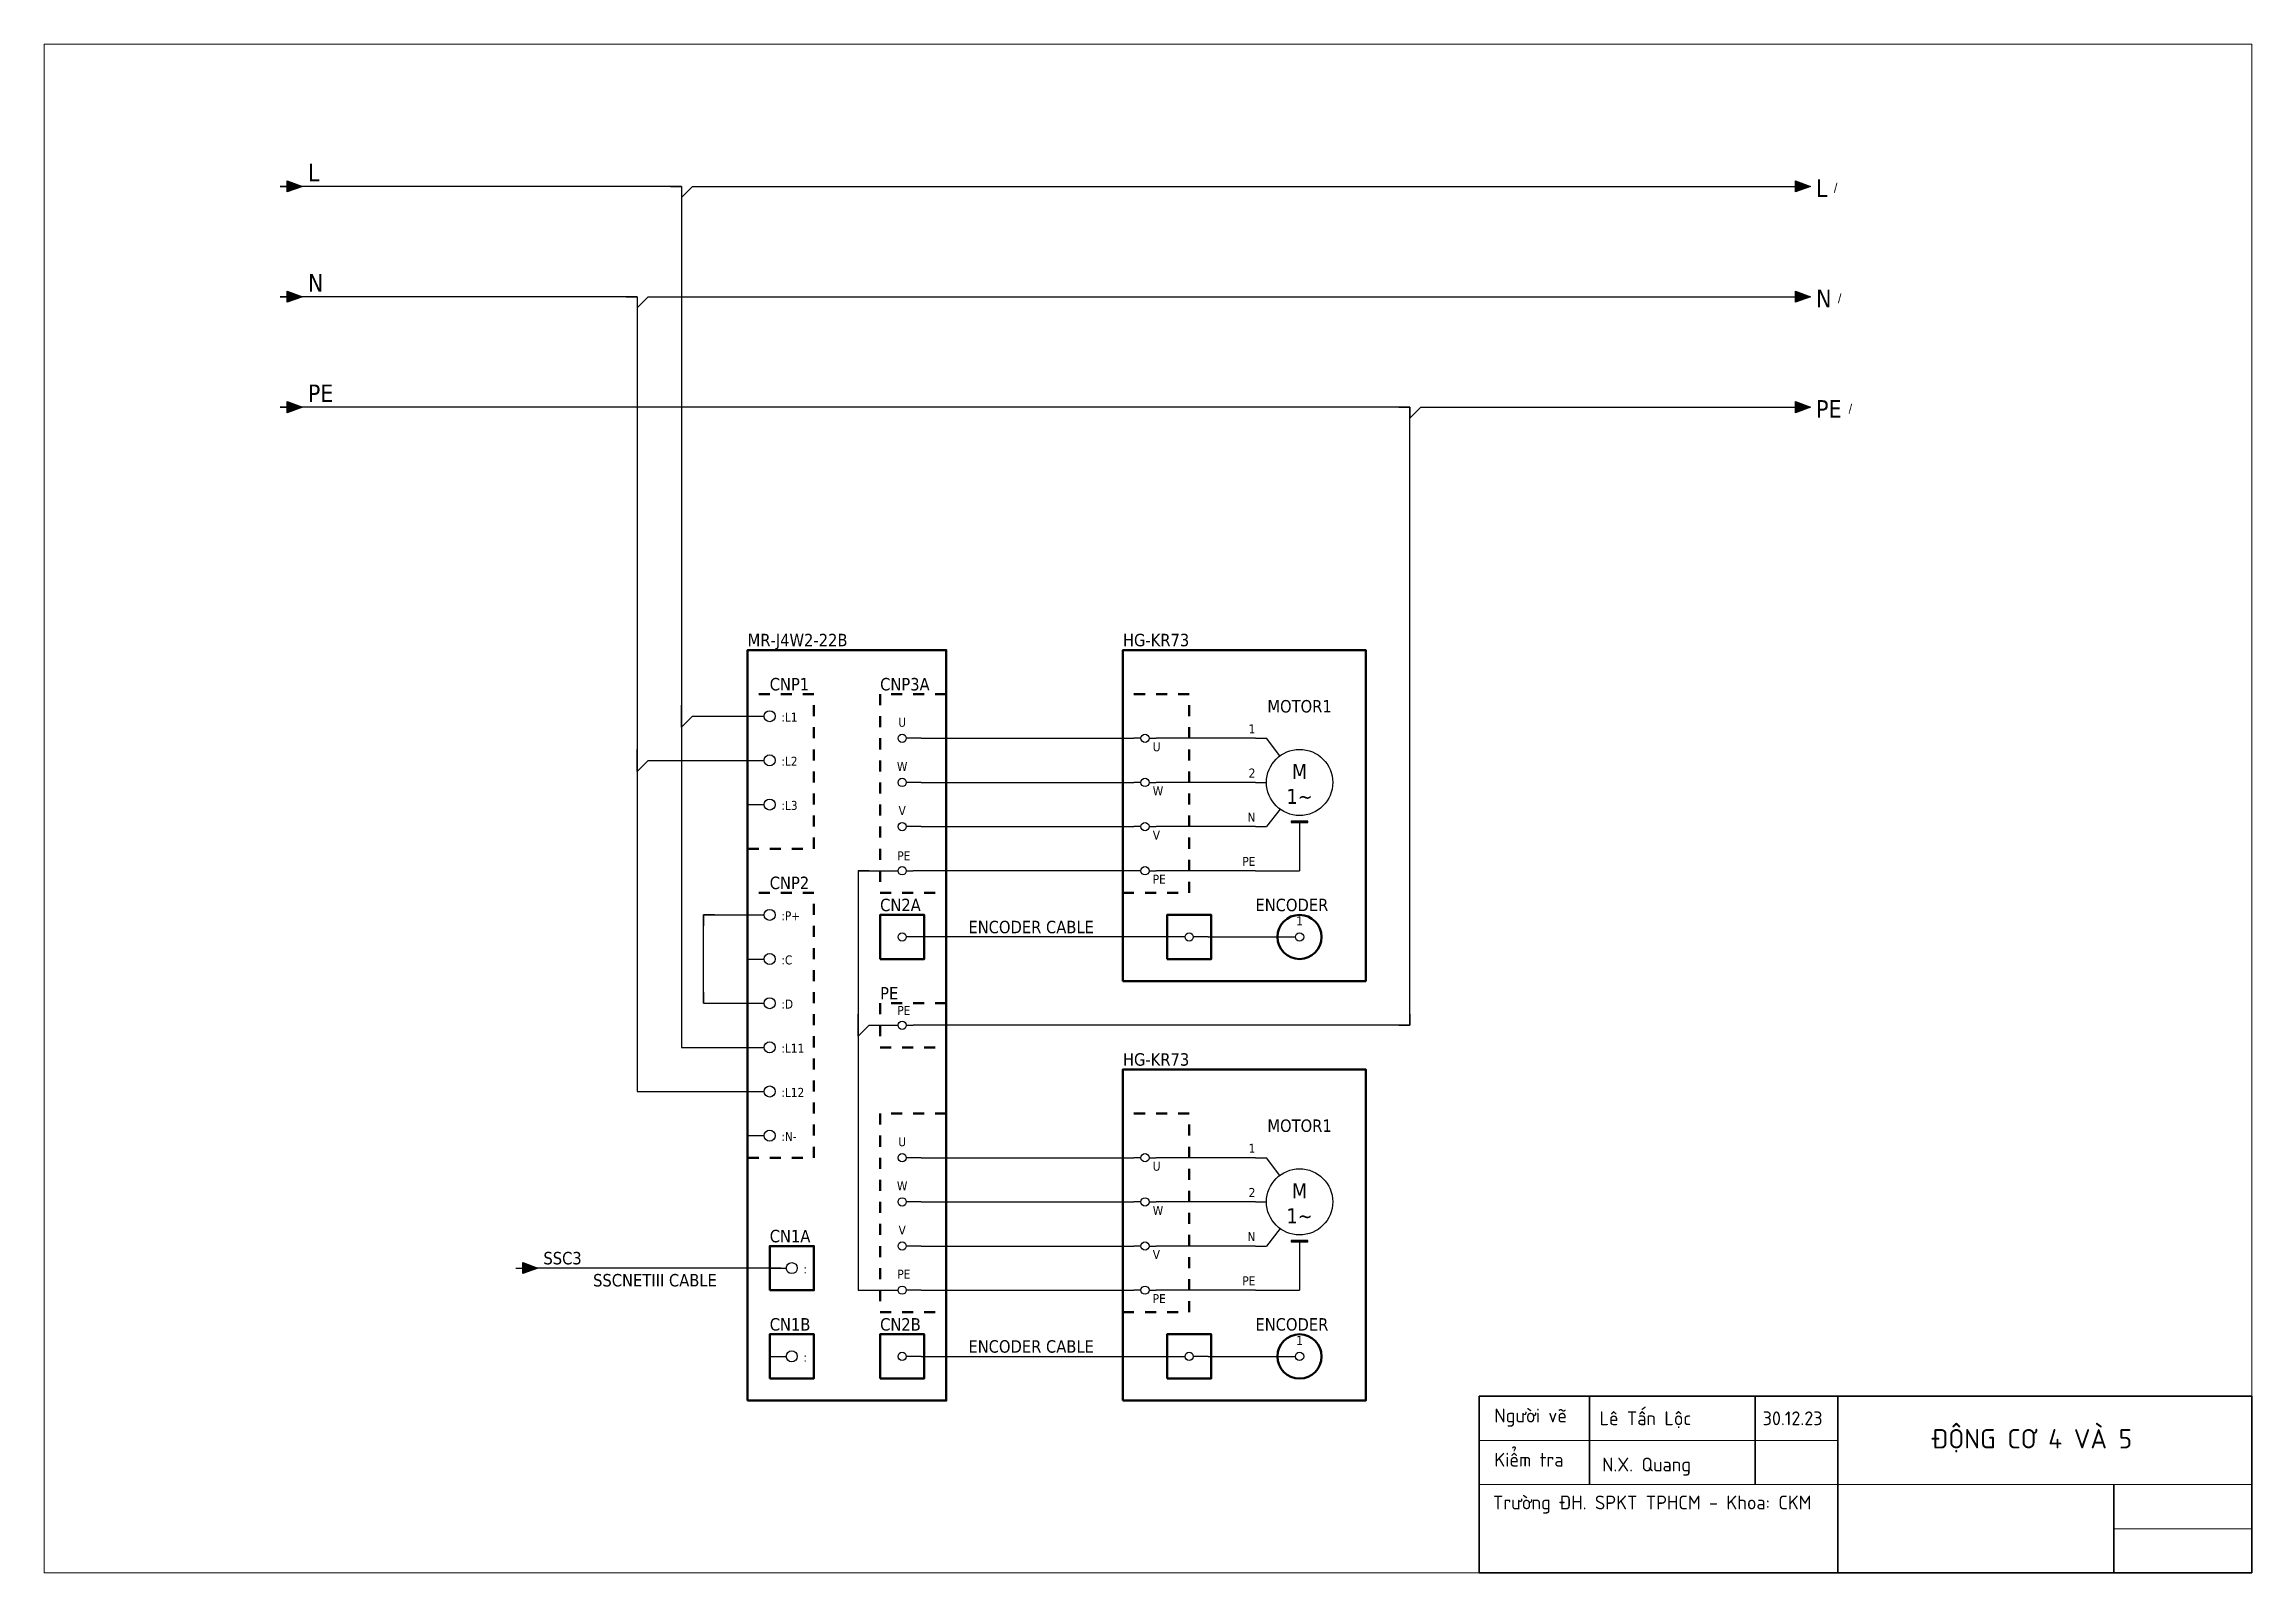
# Paper-space layout 'Sheet' of a CAD drawing. Header units: millimetres. Extents: x 10 to 410, y 10 to 287.
import ezdxf
from ezdxf.enums import TextEntityAlignment as Align

# ---------------------------------------------------------------- set-up
doc = ezdxf.new("R2010")
doc.units = ezdxf.units.MM
doc.linetypes.add('EPL_DASH', pattern=[1, 0.5, -0.5])
for name, color, linetype, lineweight in [('EPLAN100', 7, 'Continuous', 50), ('EPLAN108', 5, 'Continuous', 35), ('EPLAN300', 5, 'Continuous', 25), ('EPLAN302', 5, 'Continuous', 25), ('EPLAN311', 1, 'Continuous', 25), ('EPLAN400', 5, 'Continuous', 35), ('EPLAN403', 5, 'Continuous', 35), ('EPLAN408', 5, 'Continuous', 35), ('EPLAN420', 7, 'Continuous', 35), ('EPLAN421', 5, 'Continuous', 35), ('EPLAN422', 7, 'Continuous', 35), ('EPLAN434', 7, 'Continuous', 35), ('EPLAN440', 73, 'Continuous', 35), ('EPLAN442', 73, 'Continuous', 35), ('EPLAN500', 7, 'Continuous', 35), ('EPLAN501', 7, 'Continuous', 35), ('EPLAN502', 7, 'Continuous', 35), ('EPLAN503', 7, 'Continuous', 35), ('EPLAN504', 7, 'Continuous', 35), ('EPLAN512', 3, 'Continuous', 35), ('EPLAN542', 1, 'Continuous', 25), ('NetDam', 7, 'Continuous', 35), ('Netmanh', 5, 'Continuous', 13)]:
    doc.layers.add(name, color=color, linetype=linetype, lineweight=lineweight)
doc.styles.add('Tahoma', font='tahoma.ttf')

# ---------------------------------------------------------------- blocks, each defined once
blk = doc.blocks.new('EPLSYM_LibrarySPECIAL_Symbol17_Variant5_Placement1')
at = {"layer": 'EPLAN302', "ltscale": 4}
blk.add_line((-4, 0), (-1, 0), dxfattribs=at)
blk.add_circle((0, 0), 1, dxfattribs=at)
at = {"layer": 'EPLAN420', "style": 'Tahoma'}
blk.add_attdef('17_20036', text='', height=1.6254, dxfattribs=at).set_placement((1.5, -0.16254), align=Align.MIDDLE_LEFT)
at = {"layer": 'EPLAN421', "style": 'Tahoma'}
blk.add_attdef('17_20039', text='', height=1.1739, dxfattribs=at).set_placement((-3, 1), align=Align.BOTTOM_LEFT)
blk = doc.blocks.new('EPLSYM_LibraryGB_single_symbol_Symbol30_Variant7_Placement2')
at = {"layer": 'EPLAN300', "linetype": 'Continuous', "ltscale": 4}
blk.add_line((3.43, 0), (0.75, 0), dxfattribs=at)
blk.add_circle((0, 0), 0.75, dxfattribs=at)
at = {"layer": 'EPLAN408', "style": 'Tahoma'}
blk.add_attdef('17_20010', text='', height=2.2575, dxfattribs=at).set_placement((0, 6), align=Align.CENTER)
at = {"layer": 'EPLAN422', "style": 'Tahoma'}
blk.add_attdef('17_20030', text='', height=1.6254, dxfattribs=at).set_placement((0, 1.6), align=Align.BOTTOM_CENTER)
at = {"layer": 'EPLAN440', "style": 'Tahoma'}
blk.add_attdef('17_20300', text='', height=1.6254, dxfattribs=at).set_placement((0, -16.8), align=Align.BOTTOM_CENTER)
at = {"layer": 'EPLAN500', "style": 'Tahoma'}
blk.add_attdef('17_20027', text='', height=1.6254, dxfattribs=at).set_placement((0, -6.32508), align=Align.TOP_CENTER)
at = {"layer": 'EPLAN501', "style": 'Tahoma'}
blk.add_attdef('17_20011', text='', height=1.6254, dxfattribs=at).set_placement((0, 9.57045), align=Align.BOTTOM_CENTER)
at = {"layer": 'EPLAN502', "style": 'Tahoma'}
blk.add_attdef('17_20025', text='', height=1.6254, dxfattribs=at).set_placement((0, -11.4), align=Align.BOTTOM_CENTER)
at = {"layer": 'EPLAN503', "style": 'Tahoma'}
blk.add_attdef('17_20024', text='', height=1.6254, dxfattribs=at).set_placement((0, -8.7), align=Align.BOTTOM_CENTER)
at = {"layer": 'EPLAN504', "style": 'Tahoma'}
blk.add_attdef('17_20901[1]', text='', height=1.6254, dxfattribs=at).set_placement((0, -14.1), align=Align.BOTTOM_CENTER)
at = {"layer": 'EPLAN512', "style": 'Tahoma'}
blk.add_attdef('17_20201[1]', text='', height=1.6254, dxfattribs=at).set_placement((0, -19.5), align=Align.BOTTOM_CENTER)
blk = doc.blocks.new('EPLSYM_LibraryGB_symbol_Symbol1183_Variant5_Placement1')
at = {"layer": 'EPLAN300', "linetype": 'Continuous', "ltscale": 4}
blk.add_hatch(color=256, dxfattribs=at).paths.add_polyline_path([(1.5, -15.25), (1.5, -15), (-1.5, -15), (-1.5, -15.25)], flags=0)
at = {"layer": 'EPLAN300', "linetype": 'Continuous'}
for p, q in [((-8, 0), (-6, 0)), ((-8, -8), (-6, -8)), ((-8, -16), (-6, -16))]:
    blk.add_line(p, q, dxfattribs=at)
at = {"layer": 'EPLAN300', "linetype": 'Continuous', "ltscale": 4}
for p, q in [((-3.6, -3.2), (-6, 0)), ((-3.53, -12.85), (-6, -16)), ((0, -15), (0, -24)), ((-8, -24), (0, -24))]:
    blk.add_line(p, q, dxfattribs=at)
blk.add_lwpolyline([(1.5, -15.25), (1.5, -15), (-1.5, -15), (-1.5, -15.25)], close=True, dxfattribs=at)
at = {"layer": 'EPLAN300', "linetype": 'Continuous'}
blk.add_circle((0, -8), 6, dxfattribs=at)
at = {"layer": 'EPLAN300', "style": 'Tahoma'}
for s, height, p in [('M', 2.71, (0, -6.02)), ('1~', 2.709, (0, -10.52))]:
    blk.add_text(s, height=height, dxfattribs=at).set_placement(p, align=Align.MIDDLE_CENTER)
at = {"layer": 'EPLAN400', "style": 'Tahoma'}
blk.add_attdef('17_20010', text='', height=2.26, dxfattribs=at).set_placement((0, 4), align=Align.BOTTOM_CENTER)
at = {"layer": 'EPLAN420', "style": 'Tahoma'}
for tag, p in [('17_20028[1]', (-8, 0.4)), ('17_20028[2]', (-8, -7.6)), ('17_20028[3]', (-8, -15.6)), ('17_20028[4]', (-8, -23.6))]:
    blk.add_attdef(tag, text='', height=1.63, dxfattribs=at).set_placement(p, align=Align.BOTTOM_RIGHT)
at = {"layer": 'EPLAN421', "style": 'Tahoma'}
for tag, p in [('17_20029[1]', (-8, 2.87)), ('17_20029[2]', (-8, -5.13)), ('17_20029[3]', (-8, -13.13)), ('17_20029[4]', (-8, -21.13))]:
    blk.add_attdef(tag, text='', height=1.17, dxfattribs=at).set_placement(p, align=Align.TOP_RIGHT)
at = {"layer": 'EPLAN440', "style": 'Tahoma'}
blk.add_attdef('17_20300', text='', height=1.63, dxfattribs=at).set_placement((0, -37.31), align=Align.TOP_CENTER)
at = {"layer": 'EPLAN500', "style": 'Tahoma'}
blk.add_attdef('17_20027', text='', height=1.63, dxfattribs=at).set_placement((0, -26.33), align=Align.TOP_CENTER)
at = {"layer": 'EPLAN501', "style": 'Tahoma'}
blk.add_attdef('17_20011', text='', height=1.63, dxfattribs=at).set_placement((0, 7.75), align=Align.BOTTOM_CENTER)
at = {"layer": 'EPLAN502', "style": 'Tahoma'}
blk.add_attdef('17_20025', text='', height=1.63, dxfattribs=at).set_placement((0, -31.73), align=Align.TOP_CENTER)
at = {"layer": 'EPLAN503', "style": 'Tahoma'}
blk.add_attdef('17_20024', text='', height=1.63, dxfattribs=at).set_placement((0, -29.03), align=Align.TOP_CENTER)
at = {"layer": 'EPLAN504', "style": 'Tahoma'}
blk.add_attdef('17_20901[1]', text='', height=1.63, dxfattribs=at).set_placement((0, -34.43), align=Align.TOP_CENTER)
at = {"layer": 'EPLAN512', "style": 'Tahoma'}
blk.add_attdef('17_20201[1]', text='', height=1.63, dxfattribs=at).set_placement((0, -39.83), align=Align.TOP_CENTER)
blk = doc.blocks.new('EPLSYM_LibraryGB_single_symbol_Symbol1413_Variant7_Placement2')
at = {"layer": 'EPLAN300', "ltscale": 4}
for p, q in [((-0.75, 0), (-2, 0)), ((0.75, 0), (2, 0))]:
    blk.add_line(p, q, dxfattribs=at)
at = {"layer": 'EPLAN300', "linetype": 'Continuous', "ltscale": 4}
blk.add_circle((0, 0), 0.75, dxfattribs=at)
at = {"layer": 'EPLAN408', "style": 'Tahoma'}
blk.add_attdef('17_20010', text='', height=2.2575, dxfattribs=at).set_placement((-3.7, -0.6515), align=Align.TOP_RIGHT)
at = {"layer": 'EPLAN422', "style": 'Tahoma'}
blk.add_attdef('17_20030', text='', height=1.6254, dxfattribs=at).set_placement((1.4, -0.72508), align=Align.TOP_LEFT)
at = {"layer": 'EPLAN434', "style": 'Tahoma'}
blk.add_attdef('17_20225', text='', height=1.6254, dxfattribs=at).set_placement((27.85, -0.72508), align=Align.TOP_LEFT)
at = {"layer": 'EPLAN500', "style": 'Tahoma'}
blk.add_attdef('17_20027', text='', height=1.6254, dxfattribs=at).set_placement((-3.7, -4.27508), align=Align.TOP_RIGHT)
at = {"layer": 'EPLAN501', "style": 'Tahoma'}
blk.add_attdef('17_20011', text='', height=1.6254, dxfattribs=at).set_placement((-3.7, -9.67508), align=Align.TOP_RIGHT)
at = {"layer": 'EPLAN502', "style": 'Tahoma'}
blk.add_attdef('17_20025', text='', height=1.6254, dxfattribs=at).set_placement((-3.7, -12.37508), align=Align.TOP_RIGHT)
at = {"layer": 'EPLAN503', "style": 'Tahoma'}
blk.add_attdef('17_20024', text='', height=1.6254, dxfattribs=at).set_placement((-3.7, -15.07508), align=Align.TOP_RIGHT)
at = {"layer": 'EPLAN504', "style": 'Tahoma'}
blk.add_attdef('17_20901[1]', text='', height=1.6254, dxfattribs=at).set_placement((-3.7, -6.97508), align=Align.TOP_RIGHT)
at = {"layer": 'EPLAN512', "style": 'Tahoma'}
blk.add_attdef('17_20201[1]', text='', height=1.6254, dxfattribs=at).set_placement((-3.7, -17.77508), align=Align.TOP_RIGHT)
blk = doc.blocks.new('EPLSYM_LibraryGB_single_symbol_Symbol30_Variant5_Placement2')
at = {"layer": 'EPLAN300', "linetype": 'Continuous', "ltscale": 4}
blk.add_line((-3.43, 0), (-0.75, 0), dxfattribs=at)
blk.add_circle((0, 0), 0.75, dxfattribs=at)
at = {"layer": 'EPLAN408', "style": 'Tahoma'}
blk.add_attdef('17_20010', text='', height=2.2575, dxfattribs=at).set_placement((0, 6), align=Align.CENTER)
at = {"layer": 'EPLAN422', "style": 'Tahoma'}
blk.add_attdef('17_20030', text='', height=1.6254, dxfattribs=at).set_placement((0, 1.6), align=Align.BOTTOM_CENTER)
at = {"layer": 'EPLAN440', "style": 'Tahoma'}
blk.add_attdef('17_20300', text='', height=1.6254, dxfattribs=at).set_placement((0, -16.8), align=Align.BOTTOM_CENTER)
at = {"layer": 'EPLAN500', "style": 'Tahoma'}
blk.add_attdef('17_20027', text='', height=1.6254, dxfattribs=at).set_placement((0, -6.32508), align=Align.TOP_CENTER)
at = {"layer": 'EPLAN501', "style": 'Tahoma'}
blk.add_attdef('17_20011', text='', height=1.6254, dxfattribs=at).set_placement((0, 9.57045), align=Align.BOTTOM_CENTER)
at = {"layer": 'EPLAN502', "style": 'Tahoma'}
blk.add_attdef('17_20025', text='', height=1.6254, dxfattribs=at).set_placement((0, -11.4), align=Align.BOTTOM_CENTER)
at = {"layer": 'EPLAN503', "style": 'Tahoma'}
blk.add_attdef('17_20024', text='', height=1.6254, dxfattribs=at).set_placement((0, -8.7), align=Align.BOTTOM_CENTER)
at = {"layer": 'EPLAN504', "style": 'Tahoma'}
blk.add_attdef('17_20901[1]', text='', height=1.6254, dxfattribs=at).set_placement((0, -14.1), align=Align.BOTTOM_CENTER)
at = {"layer": 'EPLAN512', "style": 'Tahoma'}
blk.add_attdef('17_20201[1]', text='', height=1.6254, dxfattribs=at).set_placement((0, -19.5), align=Align.BOTTOM_CENTER)
blk = doc.blocks.new('EPLSYM_LibraryGB_symbol_Symbol1117_Variant7_Placement1')
at = {"layer": 'EPLAN300', "linetype": 'Continuous', "ltscale": 4}
for p, q in [((-2, 0), (-0.75, 0)), ((0.75, 0), (2, 0))]:
    blk.add_line(p, q, dxfattribs=at)
blk.add_circle((0, 0), 0.75, dxfattribs=at)
at = {"layer": 'EPLAN408', "style": 'Tahoma'}
blk.add_attdef('17_20010', text='', height=2.2575, dxfattribs=at).set_placement((0, 4), align=Align.BOTTOM_CENTER)
at = {"layer": 'EPLAN421', "style": 'Tahoma'}
blk.add_attdef('17_20029[2]', text='', height=1.1739, dxfattribs=at).set_placement((-1.4, 0.6), align=Align.BOTTOM_RIGHT)
blk.add_attdef('17_20029[1]', text='', height=1.1739, dxfattribs=at).set_placement((1.4, 0.6), align=Align.BOTTOM_LEFT)
at = {"layer": 'EPLAN422', "style": 'Tahoma'}
blk.add_attdef('17_20030', text='', height=1.6254, dxfattribs=at).set_placement((0, 1.4), align=Align.BOTTOM_CENTER)
at = {"layer": 'EPLAN500', "style": 'Tahoma'}
blk.add_attdef('17_20027', text='', height=1.6254, dxfattribs=at).set_placement((0, -4.32508), align=Align.TOP_CENTER)
at = {"layer": 'EPLAN501', "style": 'Tahoma'}
blk.add_attdef('17_20011', text='', height=1.6254, dxfattribs=at).set_placement((0, 7.75), align=Align.BOTTOM_CENTER)
at = {"layer": 'EPLAN502', "style": 'Tahoma'}
blk.add_attdef('17_20025', text='', height=1.6254, dxfattribs=at).set_placement((0, -9.4), align=Align.BOTTOM_CENTER)
at = {"layer": 'EPLAN503', "style": 'Tahoma'}
blk.add_attdef('17_20024', text='', height=1.6254, dxfattribs=at).set_placement((0, -6.7), align=Align.BOTTOM_CENTER)
at = {"layer": 'EPLAN504', "style": 'Tahoma'}
blk.add_attdef('17_20901[1]', text='', height=1.6254, dxfattribs=at).set_placement((0, -12.1), align=Align.BOTTOM_CENTER)
at = {"layer": 'EPLAN512', "style": 'Tahoma'}
blk.add_attdef('17_20201[1]', text='', height=1.6254, dxfattribs=at).set_placement((0, -14.8), align=Align.BOTTOM_CENTER)
blk = doc.blocks.new('EPLSYM_LibrarySPECIAL_Symbol8_Variant0_Placement1')
at = {"layer": 'EPLAN311', "linetype": 'Continuous', "ltscale": 4}
blk.add_hatch(color=256, dxfattribs=at).paths.add_polyline_path([(-0.75, 1), (2, 0), (-0.75, -1)], flags=0)
blk.add_line((-2, 0), (-0.75, 0), dxfattribs=at)
blk.add_lwpolyline([(-0.75, 1), (2, 0), (-0.75, -1)], close=True, dxfattribs=at)
at = {"layer": 'EPLAN403', "style": 'Tahoma'}
blk.add_attdef('70_20010', text='', height=3.16, dxfattribs=at).set_placement((3, 0), align=Align.BOTTOM_LEFT)
at = {"layer": 'EPLAN442', "style": 'Tahoma'}
for tag, p in [('70_24350', (23.82, 0)), ('70_24300', (81.5, 0))]:
    blk.add_attdef(tag, text='', height=1.63, dxfattribs=at).set_placement(p, align=Align.BOTTOM_LEFT)

psp = doc.layouts.new('Sheet')

# ---------------------------------------------------------------- linework, layer by layer
at = {"layer": 'EPLAN100', "ltscale": 4}
for points in [[(137.46, 41.22), (173.46, 41.22), (173.46, 177.22), (137.46, 177.22)], [(205.46, 117.22), (249.46, 117.22), (249.46, 177.22), (205.46, 177.22)], [(161.46, 121.22), (169.46, 121.22), (169.46, 129.22), (161.46, 129.22)], [(213.46, 121.22), (221.46, 121.22), (221.46, 129.22), (213.46, 129.22)], [(205.46, 41.22), (249.46, 41.22), (249.46, 101.22), (205.46, 101.22)], [(141.46, 61.22), (149.46, 61.22), (149.46, 69.22), (141.46, 69.22)], [(141.46, 45.22), (149.46, 45.22), (149.46, 53.22), (141.46, 53.22)], [(161.46, 45.22), (169.46, 45.22), (169.46, 53.22), (161.46, 53.22)], [(213.46, 45.22), (221.46, 45.22), (221.46, 53.22), (213.46, 53.22)]]:
    psp.add_lwpolyline(points, close=True, dxfattribs=at)
at = {"layer": 'EPLAN100', "linetype": 'EPL_DASH', "ltscale": 4}
for points in [[(137.46, 141.22), (149.46, 141.22), (149.46, 169.22), (137.46, 169.22)], [(161.46, 133.22), (173.46, 133.22), (173.46, 169.22), (161.46, 169.22)], [(205.46, 133.22), (217.46, 133.22), (217.46, 169.22), (205.46, 169.22)], [(137.46, 85.22), (149.46, 85.22), (149.46, 133.22), (137.46, 133.22)], [(161.46, 105.22), (173.46, 105.22), (173.46, 113.22), (161.46, 113.22)], [(161.46, 57.22), (173.46, 57.22), (173.46, 93.22), (161.46, 93.22)], [(161.46, 57.22), (173.46, 57.22), (173.46, 93.22), (161.46, 93.22)], [(205.46, 57.22), (217.46, 57.22), (217.46, 93.22), (205.46, 93.22)]]:
    psp.add_lwpolyline(points, close=True, dxfattribs=at)
at = {"layer": 'EPLAN100', "ltscale": 4}
for centre in [(237.46, 125.22), (237.46, 49.22)]:
    psp.add_circle(centre, 4, dxfattribs=at)
at = {"layer": 'EPLAN311', "ltscale": 4}
for p, q in [((125.46, 261.22), (52.79, 261.22)), ((123.46, 261.22), (125.46, 261.22)), ((125.46, 261.22), (125.46, 165.22)), ((125.46, 261.22), (125.46, 259.22)), ((125.46, 259.22), (127.46, 261.22)), ((127.46, 261.22), (327.3, 261.22)), ((117.46, 241.22), (52.79, 241.22)), ((115.46, 241.22), (117.46, 241.22)), ((117.46, 241.22), (117.46, 157.22)), ((117.46, 241.22), (117.46, 239.22)), ((117.46, 239.22), (119.46, 241.22)), ((119.46, 241.22), (330.05, 241.22)), ((257.46, 221.22), (52.79, 221.22)), ((255.46, 221.22), (257.46, 221.22)), ((257.46, 109.22), (257.46, 221.22)), ((257.46, 221.22), (257.46, 219.22)), ((257.46, 219.22), (259.46, 221.22)), ((259.46, 221.22), (327.3, 221.22)), ((125.46, 165.22), (125.46, 105.22)), ((127.46, 165.22), (139.46, 165.22)), ((168.89, 161.22), (207.46, 161.22)), ((229.46, 161.22), (211.46, 161.22)), ((117.46, 157.22), (117.46, 97.22)), ((119.46, 157.22), (139.46, 157.22)), ((168.89, 153.22), (207.46, 153.22)), ((229.46, 153.22), (211.46, 153.22)), ((168.89, 145.22), (207.46, 145.22)), ((229.46, 145.22), (211.46, 145.22)), ((157.46, 137.22), (163.46, 137.22)), ((157.46, 137.22), (157.46, 109.22)), ((207.46, 137.22), (167.46, 137.22)), ((129.46, 113.22), (129.46, 129.22)), ((129.46, 129.22), (139.46, 129.22)), ((216.71, 125.22), (168.89, 125.22)), ((220.89, 125.22), (234.03, 125.22)), ((129.46, 113.22), (139.46, 113.22)), ((157.46, 109.22), (157.46, 61.22)), ((159.46, 109.22), (163.46, 109.22)), ((257.46, 109.22), (167.46, 109.22)), ((255.46, 109.22), (257.46, 109.22)), ((257.46, 111.22), (257.46, 109.22)), ((125.46, 105.22), (139.46, 105.22)), ((117.46, 97.22), (139.46, 97.22)), ((168.89, 85.22), (207.46, 85.22)), ((229.46, 85.22), (211.46, 85.22)), ((168.89, 77.22), (207.46, 77.22)), ((229.46, 77.22), (211.46, 77.22)), ((168.89, 69.22), (207.46, 69.22)), ((229.46, 69.22), (211.46, 69.22)), ((143.46, 65.22), (97.46, 65.22)), ((157.46, 61.22), (164.71, 61.22)), ((168.89, 61.22), (207.46, 61.22)), ((168.89, 49.22), (216.71, 49.22)), ((220.89, 49.22), (234.03, 49.22))]:
    psp.add_line(p, q, dxfattribs=at)
at = {"layer": 'EPLAN311', "color": 1, "linetype": 'Continuous', "lineweight": 25, "ltscale": 4}
for p, q in [((125.46, 163.22), (125.46, 167.22)), ((125.46, 163.22), (127.46, 165.22)), ((117.46, 155.22), (117.46, 159.22)), ((117.46, 155.22), (119.46, 157.22)), ((159.46, 137.22), (157.46, 137.22)), ((157.46, 137.22), (157.46, 135.22)), ((131.46, 129.22), (129.46, 129.22)), ((129.46, 129.22), (129.46, 127.22)), ((129.46, 115.22), (129.46, 113.22)), ((129.46, 113.22), (131.46, 113.22)), ((157.46, 107.22), (157.46, 111.22)), ((157.46, 107.22), (159.46, 109.22)), ((125.46, 107.22), (125.46, 105.22)), ((125.46, 105.22), (127.46, 105.22)), ((117.46, 99.22), (117.46, 97.22)), ((117.46, 97.22), (119.46, 97.22)), ((157.46, 63.22), (157.46, 61.22)), ((157.46, 61.22), (159.46, 61.22))]:
    psp.add_line(p, q, dxfattribs=at)
at = {"layer": 'EPLAN542', "ltscale": 4}
for p, q in [((229.46, 137.22), (211.46, 137.22)), ((229.46, 61.22), (211.46, 61.22))]:
    psp.add_line(p, q, dxfattribs=at)
at = {"layer": 'NetDam'}
for p, q in [((270, 42), (410, 42)), ((270, 10), (270, 42)), ((290, 42), (290, 26)), ((320, 42), (320, 26)), ((335, 42), (335, 10)), ((410, 42), (410, 10)), ((385, 26), (385, 10)), ((410, 10), (270, 10))]:
    psp.add_line(p, q, dxfattribs=at)
at = {"layer": 'Netmanh'}
for p, q in [((270, 34), (335, 34)), ((270, 26), (410, 26)), ((385, 18), (410, 18))]:
    psp.add_line(p, q, dxfattribs=at)

# ---------------------------------------------------------------- block references
ref = psp.add_blockref('EPLSYM_LibrarySPECIAL_Symbol8_Variant0_Placement1', (54.79, 261.22))
ref.add_attrib('70_20010', 'L', dxfattribs={"layer": 'EPLAN403', "height": 3.16, "style": 'Tahoma'}).set_placement((57.79, 261.22), align=Align.BOTTOM_LEFT)
ref = psp.add_blockref('EPLSYM_LibrarySPECIAL_Symbol8_Variant0_Placement1', (328.05, 261.22))
ref.add_attrib('70_20010', 'L', dxfattribs={"layer": 'EPLAN403', "height": 3.16, "style": 'Tahoma'}).set_placement((331.05, 260.91), align=Align.MIDDLE_LEFT)
ref.add_attrib('70_24350', '/', dxfattribs={"layer": 'EPLAN442', "height": 1.63, "style": 'Tahoma'}).set_placement((334.26, 261.06), align=Align.MIDDLE_LEFT)
ref = psp.add_blockref('EPLSYM_LibrarySPECIAL_Symbol8_Variant0_Placement1', (54.79, 241.22))
ref.add_attrib('70_20010', 'N', dxfattribs={"layer": 'EPLAN403', "height": 3.16, "style": 'Tahoma'}).set_placement((57.79, 241.22), align=Align.BOTTOM_LEFT)
ref = psp.add_blockref('EPLSYM_LibrarySPECIAL_Symbol8_Variant0_Placement1', (328.05, 241.22))
ref.add_attrib('70_20010', 'N', dxfattribs={"layer": 'EPLAN403', "height": 3.16, "style": 'Tahoma'}).set_placement((331.05, 240.91), align=Align.MIDDLE_LEFT)
ref.add_attrib('70_24350', '/', dxfattribs={"layer": 'EPLAN442', "height": 1.63, "style": 'Tahoma'}).set_placement((335, 241.06), align=Align.MIDDLE_LEFT)
ref = psp.add_blockref('EPLSYM_LibrarySPECIAL_Symbol8_Variant0_Placement1', (54.79, 221.22))
ref.add_attrib('70_20010', 'PE', dxfattribs={"layer": 'EPLAN403', "height": 3.16, "style": 'Tahoma'}).set_placement((57.79, 221.22), align=Align.BOTTOM_LEFT)
ref = psp.add_blockref('EPLSYM_LibrarySPECIAL_Symbol8_Variant0_Placement1', (328.05, 221.22))
ref.add_attrib('70_20010', 'PE', dxfattribs={"layer": 'EPLAN403', "height": 3.16, "style": 'Tahoma'}).set_placement((331.05, 220.91), align=Align.MIDDLE_LEFT)
ref.add_attrib('70_24350', '/', dxfattribs={"layer": 'EPLAN442', "height": 1.63, "style": 'Tahoma'}).set_placement((336.94, 221.06), align=Align.MIDDLE_LEFT)
ref = psp.add_blockref('EPLSYM_LibraryGB_symbol_Symbol1183_Variant5_Placement1', (237.46, 161.22))
ref.add_attrib('17_20028[1]', '1', dxfattribs={"layer": 'EPLAN420', "height": 1.63, "style": 'Tahoma'}).set_placement((229.46, 161.62), align=Align.BOTTOM_RIGHT)
ref.add_attrib('17_20028[2]', '2', dxfattribs={"layer": 'EPLAN420', "height": 1.63, "style": 'Tahoma'}).set_placement((229.46, 153.62), align=Align.BOTTOM_RIGHT)
ref.add_attrib('17_20028[3]', 'N', dxfattribs={"layer": 'EPLAN420', "height": 1.63, "style": 'Tahoma'}).set_placement((229.46, 145.62), align=Align.BOTTOM_RIGHT)
ref.add_attrib('17_20028[4]', 'PE', dxfattribs={"layer": 'EPLAN420', "height": 1.625, "style": 'Tahoma'}).set_placement((229.46, 137.62), align=Align.BOTTOM_RIGHT)
ref.add_attrib('17_20010', 'MOTOR1', dxfattribs={"layer": 'EPLAN400', "height": 2.257, "style": 'Tahoma'}).set_placement((237.46, 165.22), align=Align.BOTTOM_CENTER)
ref = psp.add_blockref('EPLSYM_LibrarySPECIAL_Symbol17_Variant5_Placement1', (141.46, 165.22))
ref.add_attrib('17_20036', ' :L1', dxfattribs={"layer": 'EPLAN420', "height": 1.625, "style": 'Tahoma'}).set_placement((142.96, 165.06), align=Align.MIDDLE_LEFT)
ref = psp.add_blockref('EPLSYM_LibraryGB_single_symbol_Symbol30_Variant7_Placement2', (165.46, 161.22))
ref.add_attrib('17_20030', 'U', dxfattribs={"layer": 'EPLAN422', "height": 1.63, "style": 'Tahoma'}).set_placement((165.46, 162.82), align=Align.BOTTOM_CENTER)
ref = psp.add_blockref('EPLSYM_LibraryGB_single_symbol_Symbol1413_Variant7_Placement2', (209.46, 161.22))
ref.add_attrib('17_20030', 'U', dxfattribs={"layer": 'EPLAN422', "height": 1.63, "style": 'Tahoma'}).set_placement((210.86, 160.5), align=Align.TOP_LEFT)
ref = psp.add_blockref('EPLSYM_LibrarySPECIAL_Symbol17_Variant5_Placement1', (141.46, 157.22))
ref.add_attrib('17_20036', ' :L2', dxfattribs={"layer": 'EPLAN420', "height": 1.625, "style": 'Tahoma'}).set_placement((142.96, 157.06), align=Align.MIDDLE_LEFT)
ref = psp.add_blockref('EPLSYM_LibraryGB_single_symbol_Symbol30_Variant7_Placement2', (165.46, 153.22))
ref.add_attrib('17_20030', 'W', dxfattribs={"layer": 'EPLAN422', "height": 1.63, "style": 'Tahoma'}).set_placement((165.46, 154.82), align=Align.BOTTOM_CENTER)
ref = psp.add_blockref('EPLSYM_LibraryGB_single_symbol_Symbol1413_Variant7_Placement2', (209.46, 153.22))
ref.add_attrib('17_20030', 'W', dxfattribs={"layer": 'EPLAN422', "height": 1.63, "style": 'Tahoma'}).set_placement((210.86, 152.5), align=Align.TOP_LEFT)
ref = psp.add_blockref('EPLSYM_LibrarySPECIAL_Symbol17_Variant5_Placement1', (141.46, 149.22))
ref.add_attrib('17_20036', ' :L3', dxfattribs={"layer": 'EPLAN420', "height": 1.625, "style": 'Tahoma'}).set_placement((142.96, 149.06), align=Align.MIDDLE_LEFT)
ref = psp.add_blockref('EPLSYM_LibraryGB_single_symbol_Symbol30_Variant7_Placement2', (165.46, 145.22))
ref.add_attrib('17_20030', 'V', dxfattribs={"layer": 'EPLAN422', "height": 1.63, "style": 'Tahoma'}).set_placement((165.46, 146.82), align=Align.BOTTOM_CENTER)
ref = psp.add_blockref('EPLSYM_LibraryGB_single_symbol_Symbol1413_Variant7_Placement2', (209.46, 145.22))
ref.add_attrib('17_20030', 'V', dxfattribs={"layer": 'EPLAN422', "height": 1.63, "style": 'Tahoma'}).set_placement((210.86, 144.5), align=Align.TOP_LEFT)
ref = psp.add_blockref('EPLSYM_LibraryGB_symbol_Symbol1117_Variant7_Placement1', (165.46, 137.22))
ref.add_attrib('17_20030', ' PE', dxfattribs={"layer": 'EPLAN422', "height": 1.625, "style": 'Tahoma'}).set_placement((165.46, 138.62), align=Align.BOTTOM_CENTER)
ref = psp.add_blockref('EPLSYM_LibraryGB_single_symbol_Symbol1413_Variant7_Placement2', (209.46, 137.22))
ref.add_attrib('17_20030', 'PE', dxfattribs={"layer": 'EPLAN422', "height": 1.625, "style": 'Tahoma'}).set_placement((210.86, 136.5), align=Align.TOP_LEFT)
ref = psp.add_blockref('EPLSYM_LibrarySPECIAL_Symbol17_Variant5_Placement1', (141.46, 129.22))
ref.add_attrib('17_20036', ' :P+', dxfattribs={"layer": 'EPLAN420', "height": 1.625, "style": 'Tahoma'}).set_placement((142.96, 129.06), align=Align.MIDDLE_LEFT)
ref = psp.add_blockref('EPLSYM_LibraryGB_single_symbol_Symbol30_Variant5_Placement2', (237.46, 125.22))
ref.add_attrib('17_20030', '1', dxfattribs={"layer": 'EPLAN422', "height": 1.63, "style": 'Tahoma'}).set_placement((237.46, 126.82), align=Align.BOTTOM_CENTER)
for p in [(165.46, 125.22), (217.46, 125.22), (165.46, 49.22), (217.46, 49.22)]:
    psp.add_blockref('EPLSYM_LibraryGB_single_symbol_Symbol30_Variant7_Placement2', p)
ref = psp.add_blockref('EPLSYM_LibrarySPECIAL_Symbol17_Variant5_Placement1', (141.46, 121.22))
ref.add_attrib('17_20036', ' :C', dxfattribs={"layer": 'EPLAN420', "height": 1.625, "style": 'Tahoma'}).set_placement((142.96, 121.06), align=Align.MIDDLE_LEFT)
ref = psp.add_blockref('EPLSYM_LibrarySPECIAL_Symbol17_Variant5_Placement1', (141.46, 113.22))
ref.add_attrib('17_20036', ' :D', dxfattribs={"layer": 'EPLAN420', "height": 1.625, "style": 'Tahoma'}).set_placement((142.96, 113.06), align=Align.MIDDLE_LEFT)
ref = psp.add_blockref('EPLSYM_LibraryGB_symbol_Symbol1117_Variant7_Placement1', (165.46, 109.22))
ref.add_attrib('17_20030', ' PE', dxfattribs={"layer": 'EPLAN422', "height": 1.625, "style": 'Tahoma'}).set_placement((165.46, 110.62), align=Align.BOTTOM_CENTER)
ref = psp.add_blockref('EPLSYM_LibrarySPECIAL_Symbol17_Variant5_Placement1', (141.46, 105.22))
ref.add_attrib('17_20036', ' :L11', dxfattribs={"layer": 'EPLAN420', "height": 1.625, "style": 'Tahoma'}).set_placement((142.96, 105.06), align=Align.MIDDLE_LEFT)
ref = psp.add_blockref('EPLSYM_LibrarySPECIAL_Symbol17_Variant5_Placement1', (141.46, 97.22))
ref.add_attrib('17_20036', ' :L12', dxfattribs={"layer": 'EPLAN420', "height": 1.625, "style": 'Tahoma'}).set_placement((142.96, 97.06), align=Align.MIDDLE_LEFT)
ref = psp.add_blockref('EPLSYM_LibraryGB_symbol_Symbol1183_Variant5_Placement1', (237.46, 85.22))
ref.add_attrib('17_20028[1]', '1', dxfattribs={"layer": 'EPLAN420', "height": 1.63, "style": 'Tahoma'}).set_placement((229.46, 85.62), align=Align.BOTTOM_RIGHT)
ref.add_attrib('17_20028[2]', '2', dxfattribs={"layer": 'EPLAN420', "height": 1.63, "style": 'Tahoma'}).set_placement((229.46, 77.62), align=Align.BOTTOM_RIGHT)
ref.add_attrib('17_20028[3]', 'N', dxfattribs={"layer": 'EPLAN420', "height": 1.63, "style": 'Tahoma'}).set_placement((229.46, 69.62), align=Align.BOTTOM_RIGHT)
ref.add_attrib('17_20028[4]', 'PE', dxfattribs={"layer": 'EPLAN420', "height": 1.625, "style": 'Tahoma'}).set_placement((229.46, 61.62), align=Align.BOTTOM_RIGHT)
ref.add_attrib('17_20010', 'MOTOR1', dxfattribs={"layer": 'EPLAN400', "height": 2.257, "style": 'Tahoma'}).set_placement((237.46, 89.22), align=Align.BOTTOM_CENTER)
ref = psp.add_blockref('EPLSYM_LibrarySPECIAL_Symbol17_Variant5_Placement1', (141.46, 89.22))
ref.add_attrib('17_20036', ' :N-', dxfattribs={"layer": 'EPLAN420', "height": 1.625, "style": 'Tahoma'}).set_placement((142.96, 89.06), align=Align.MIDDLE_LEFT)
ref = psp.add_blockref('EPLSYM_LibraryGB_single_symbol_Symbol30_Variant7_Placement2', (165.46, 85.22))
ref.add_attrib('17_20030', 'U', dxfattribs={"layer": 'EPLAN422', "height": 1.63, "style": 'Tahoma'}).set_placement((165.46, 86.82), align=Align.BOTTOM_CENTER)
ref = psp.add_blockref('EPLSYM_LibraryGB_single_symbol_Symbol1413_Variant7_Placement2', (209.46, 85.22))
ref.add_attrib('17_20030', 'U', dxfattribs={"layer": 'EPLAN422', "height": 1.63, "style": 'Tahoma'}).set_placement((210.86, 84.5), align=Align.TOP_LEFT)
ref = psp.add_blockref('EPLSYM_LibraryGB_single_symbol_Symbol30_Variant7_Placement2', (165.46, 77.22))
ref.add_attrib('17_20030', 'W', dxfattribs={"layer": 'EPLAN422', "height": 1.63, "style": 'Tahoma'}).set_placement((165.46, 78.82), align=Align.BOTTOM_CENTER)
ref = psp.add_blockref('EPLSYM_LibraryGB_single_symbol_Symbol1413_Variant7_Placement2', (209.46, 77.22))
ref.add_attrib('17_20030', 'W', dxfattribs={"layer": 'EPLAN422', "height": 1.63, "style": 'Tahoma'}).set_placement((210.86, 76.5), align=Align.TOP_LEFT)
ref = psp.add_blockref('EPLSYM_LibraryGB_single_symbol_Symbol30_Variant7_Placement2', (165.46, 69.22))
ref.add_attrib('17_20030', 'V', dxfattribs={"layer": 'EPLAN422', "height": 1.63, "style": 'Tahoma'}).set_placement((165.46, 70.82), align=Align.BOTTOM_CENTER)
ref = psp.add_blockref('EPLSYM_LibrarySPECIAL_Symbol8_Variant0_Placement1', (97.46, 65.22))
ref.add_attrib('70_20010', 'SSC3', dxfattribs={"layer": 'EPLAN403', "height": 2.257, "style": 'Tahoma'}).set_placement((100.46, 65.22), align=Align.BOTTOM_LEFT)
ref = psp.add_blockref('EPLSYM_LibraryGB_single_symbol_Symbol1413_Variant7_Placement2', (209.46, 69.22))
ref.add_attrib('17_20030', 'V', dxfattribs={"layer": 'EPLAN422', "height": 1.63, "style": 'Tahoma'}).set_placement((210.86, 68.5), align=Align.TOP_LEFT)
ref = psp.add_blockref('EPLSYM_LibrarySPECIAL_Symbol17_Variant5_Placement1', (145.46, 65.22))
ref.add_attrib('17_20036', ' : ', dxfattribs={"layer": 'EPLAN420', "height": 1.625, "style": 'Tahoma'}).set_placement((146.96, 65.06), align=Align.MIDDLE_LEFT)
ref = psp.add_blockref('EPLSYM_LibraryGB_single_symbol_Symbol30_Variant7_Placement2', (165.46, 61.22))
ref.add_attrib('17_20030', ' PE', dxfattribs={"layer": 'EPLAN422', "height": 1.625, "style": 'Tahoma'}).set_placement((165.46, 62.82), align=Align.BOTTOM_CENTER)
ref = psp.add_blockref('EPLSYM_LibraryGB_single_symbol_Symbol1413_Variant7_Placement2', (209.46, 61.22))
ref.add_attrib('17_20030', 'PE', dxfattribs={"layer": 'EPLAN422', "height": 1.625, "style": 'Tahoma'}).set_placement((210.86, 60.5), align=Align.TOP_LEFT)
ref = psp.add_blockref('EPLSYM_LibraryGB_single_symbol_Symbol30_Variant5_Placement2', (237.46, 49.22))
ref.add_attrib('17_20030', '1', dxfattribs={"layer": 'EPLAN422', "height": 1.63, "style": 'Tahoma'}).set_placement((237.46, 50.82), align=Align.BOTTOM_CENTER)
ref = psp.add_blockref('EPLSYM_LibrarySPECIAL_Symbol17_Variant5_Placement1', (145.46, 49.22))
ref.add_attrib('17_20036', ' : ', dxfattribs={"layer": 'EPLAN420', "height": 1.625, "style": 'Tahoma'}).set_placement((146.96, 49.06), align=Align.MIDDLE_LEFT)

# ---------------------------------------------------------------- texts
at = {"layer": 'EPLAN108', "style": 'Tahoma'}
for s, height, p in [('MR-J4W2-22B', 2.2575, (137.46, 177.22)), ('HG-KR73', 2.257, (205.46, 177.22)), ('CNP1', 2.257, (141.46, 169.22)), ('CNP3A', 2.257, (161.46, 169.22)), ('CNP2', 2.257, (141.46, 133.22)), ('CN2A', 2.257, (161.46, 129.22)), ('ENCODER', 2.257, (229.46, 129.22)), ('ENCODER CABLE', 2.2575, (177.46, 125.22)), ('PE', 2.257, (161.46, 113.22)), ('HG-KR73', 2.257, (205.46, 101.22)), ('CN1A', 2.257, (141.46, 69.22)), ('SSCNETIII CABLE', 2.2575, (109.46, 61.22)), ('CN1B', 2.257, (141.46, 53.22)), ('CN2B', 2.257, (161.46, 53.22)), ('ENCODER', 2.257, (229.46, 53.22)), ('ENCODER CABLE', 2.2575, (177.46, 49.22))]:
    psp.add_text(s, height=height, dxfattribs=at).set_placement(p, align=Align.BOTTOM_LEFT)
at = {"layer": 'NetDam', "attachment_point": 1}
for s, insert, char_height in [('{\\fTCVN 7284|b0|i0|c0|p34;Lê Tấn Lộc}', (291.8, 39.26), 2.5), ('{\\fTCVN 7284|b0|i0|c0|p34;Người vẽ}', (272.75, 39.75), 2.5), ('{\\fTCVN 7284|b0|i0|c0|p34;30.12.23}', (321.37, 39.25), 2.5), ('{\\fTCVN 7284|b0|i0|c0|p34;ĐỘNG CƠ 4 VÀ 5}', (351.95, 36.05), 3.5), ('{\\fTCVN 7284|b0|i0|c0|p34;Kiểm tra}', (272.75, 31.75), 2.5), ('{\\fTCVN 7284|b0|i0|c0|p34;N.X. Quang}', (292.28, 30.88), 2.5), ('{\\fTCVN 7284|b0|i0|c0|p34;Trường ĐH. SPKT TPHCM - Khoa: CKM}', (272.5, 24), 2.5)]:
    psp.add_mtext(s, dxfattribs=dict(at, insert=insert, char_height=char_height))

# ---------------------------------------------------------------- viewports
at = {"layer": 'NetDam'}
psp.add_viewport(center=(210, 148.5), size=(400, 277), view_center_point=(452, 344.6), view_height=554, dxfattribs=at)

doc.saveas('drawing.dxf')
